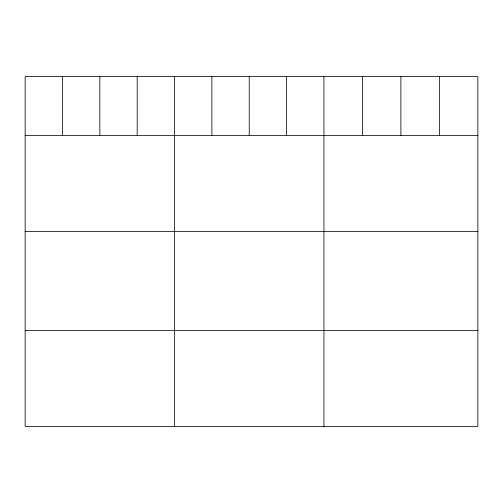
<?xml version="1.0" encoding="UTF-8"?>
<svg xmlns="http://www.w3.org/2000/svg" width="503" height="503" viewBox="0 0 503 503"><rect width="100%" height="100%" fill="white"/><g stroke="black" fill="none" stroke-linecap="round" stroke-linejoin="round"><path stroke-width="0.75" d="M477.85 135.634L477.85 426.381L25.15 426.381L25.15 76.619L477.85 76.619L477.85 135.634L25.15 135.634M25.15 231.581L477.85 231.581M25.15 330.433L477.85 330.433M439.37 76.619L439.37 135.634M400.891 76.619L400.891 135.634M362.411 76.619L362.411 135.634M323.932 76.619L323.932 426.381M286.584 76.619L286.584 135.634M249.237 76.619L249.237 135.634M211.889 76.619L211.889 135.634M174.541 76.619L174.541 426.381M137.193 76.619L137.193 135.634M99.846 76.619L99.846 135.634M62.498 76.619L62.498 135.634"/></g></svg>
